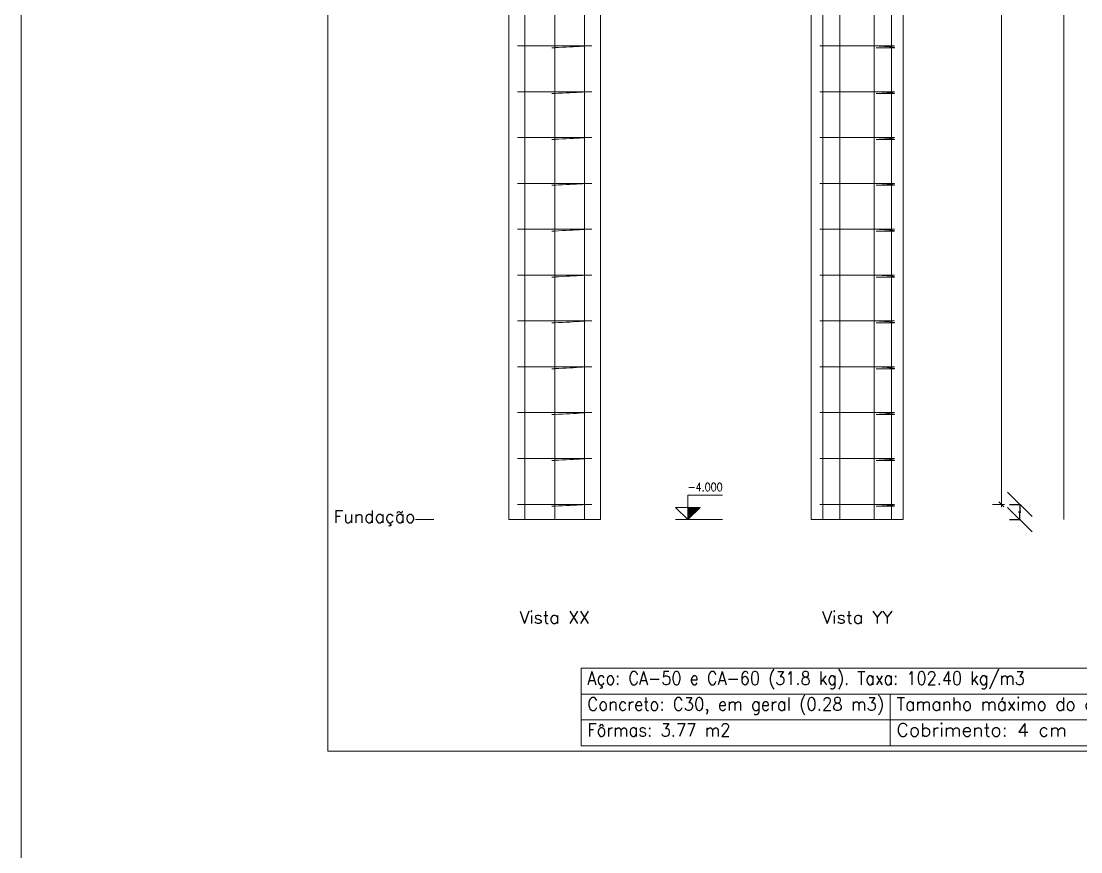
# Model space of a CAD drawing. Header units: metres. Extents: x 0 to 84, y 0 to 59.4.
# Drawn here: x 0 to 17.33, y 29.7 to 43.29 of the extents above; entities that cross this region are included whole.
import ezdxf
from ezdxf.enums import TextEntityAlignment as Align

# ---------------------------------------------------------------- set-up
doc = ezdxf.new("R2010")
doc.units = ezdxf.units.M
for name, color, linetype, lineweight in [('ARM_LONGITUDINAL_Ø12_5', 51, 'Continuous', 9), ('ARM_TRANSVERSAL_Ø6_3', 32, 'Continuous', 9), ('CORTE_COTAS', 122, 'Continuous', 0), ('CORTE_COTAS_DAS_PLANTAS', 151, 'Continuous', 0), ('CORTE_LINHAS_DA_TABELA_DE_DADOS_DOS_PILARES', 1, 'Continuous', 9), ('CORTE_LINHAS_DA_TABELA_DE_DETALHE', 7, 'Continuous', 9), ('CORTE_NOMES_DAS_PLANTAS', 106, 'Continuous', 9), ('CORTE_PILAR_DE_CONCRETO', 1, 'Continuous', 9), ('CORTE_TEXTO_DAS_ELEVACOES_DOS_PILARES', 133, 'Continuous', 9), ('CORTE_TEXTOS_DA_TABELA_DE_DADOS_DOS_PILARES', 1, 'Continuous', 9), ('QUAD_BORDA', 1, 'Continuous', 20), ('QUAD_LIMITES', 2, 'Continuous', 0)]:
    doc.layers.add(name, color=color, linetype=linetype, lineweight=lineweight)
doc.styles.add('CYPETXT', font='', dxfattribs={"height": 0.2})
doc.styles.add('CYPETXT_0.04', font='', dxfattribs={"height": 0.026667})
doc.styles.get('CYPETXT').set_extended_font_data('romans')
doc.styles.get('CYPETXT_0.04').set_extended_font_data('romans')
doc.dimstyles.new('cype_oblique', dxfattribs={"dimtxt": 0.18, "dimasz": 0.18, "dimexe": 0.01, "dimexo": 0.01, "dimgap": 0, "dimtad": 0, "dimdec": 4, "dimzin": 0, "dimdsep": 46, "dimtxsty": 'CYPETXT_0.04', "dimblk": 'OBLIQUE', "dimtsz": 0.2, "dimcen": 0.09, "dimadec": 0, "dimazin": 0, "dimtfac": 1, "dimtdec": 4, "dimtofl": 0, "dimtmove": 2, "dimatfit": 3, "dimfxl": 1, "dimtolj": 1, "dimtzin": 0, "dimarcsym": 0})

# ---------------------------------------------------------------- blocks, each defined once
blk = doc.blocks.new('*D2')
at = {"layer": 'CORTE_COTAS', "color": 0, "lineweight": -2, "transparency": 16777216}
for p, q in [((16.529, 35.184), (16.129, 35.584)), ((16.161, 35.384), (16.339, 35.384)), ((16.329, 35.384), (16.329, 35.268)), ((16.529, 34.934), (16.129, 35.334)), ((16.329, 35.134), (16.329, 35.25)), ((16.161, 35.134), (16.339, 35.134))]:
    blk.add_line(p, q, dxfattribs=at)
at = {"layer": 'Defpoints', "color": 0, "transparency": 16777216}
for p in [(16.151, 35.384), (16.329, 35.384), (16.151, 35.134)]:
    blk.add_point(p, dxfattribs=at)
at = {"layer": 'CORTE_COTAS', "color": 0, "transparency": 16777216, "insert": (16.329, 35.259), "char_height": 0.0267, "attachment_point": 5, "rotation": 90, "style": 'CYPETXT_0.04'}
blk.add_mtext('\\A1;5', dxfattribs=at)
blk = doc.blocks.new('_OBLIQUE')
at = {"color": 0, "linetype": 'ByBlock', "lineweight": -2}
blk.add_line((-0.5, -0.5), (0.5, 0.5), dxfattribs=at)

msp = doc.modelspace()

# ---------------------------------------------------------------- hatches: boundary and pattern name
at = {"layer": 'CORTE_COTAS_DAS_PLANTAS'}
msp.add_hatch(color=256, dxfattribs=at).paths.add_polyline_path([(10.89969, 35.13407), (11.09969, 35.33407), (10.89969, 35.33407)], flags=0)

# ---------------------------------------------------------------- linework, layer by layer
at = {"layer": 'ARM_LONGITUDINAL_Ø12_5'}
for points in [[(8.23676, 35.13407), (8.23676, 55.00907)], [(8.23676, 35.13407), (8.23676, 55.00907)], [(8.72369, 35.13407), (8.72369, 55.00907)], [(8.72369, 35.13407), (8.72369, 55.00907)], [(9.21061, 35.13407), (9.21061, 55.00907)], [(9.21061, 35.13407), (9.21061, 55.00907)], [(13.10694, 35.13407), (13.10694, 55.00907)], [(13.38806, 35.13407), (13.38806, 55.00907)], [(13.38806, 35.13407), (13.38806, 55.00907)], [(13.95031, 35.13407), (13.95031, 55.00907)], [(13.95031, 35.13407), (13.95031, 55.00907)], [(14.23144, 35.13407), (14.23144, 55.00907)], [(17.05069, 35.13407), (17.05069, 55.00907)]]:
    msp.add_lwpolyline(points, dxfattribs=at)
at = {"layer": 'ARM_TRANSVERSAL_Ø6_3'}
for points in [[(8.77069, 42.88407), (8.76951, 42.88407), (8.76603, 42.88407), (8.76043, 42.88407), (8.75299, 42.88407), (8.74408, 42.88407), (8.73414, 42.88407), (8.72369, 42.88407), (8.66, 42.88407), (8.59702, 42.88407), (8.53542, 42.88407), (8.47588, 42.88407), (8.41906, 42.88407), (8.36558, 42.88407), (8.31602, 42.88407), (8.27093, 42.88407), (8.23079, 42.88407), (8.19606, 42.88407), (8.16711, 42.88407), (8.14425, 42.88407), (8.12775, 42.88407), (8.11777, 42.88407), (8.11444, 42.88407), (8.11777, 42.88407), (8.12775, 42.88407), (8.14425, 42.88407), (8.16711, 42.88407), (8.19606, 42.88407), (8.23079, 42.88407), (8.27093, 42.88407), (8.31602, 42.88407), (8.36558, 42.88407), (8.41906, 42.88407), (8.47588, 42.88407), (8.53542, 42.88407), (8.59702, 42.88407), (8.66, 42.88407), (8.72369, 42.88407), (8.78737, 42.88407), (8.85036, 42.88407), (8.91195, 42.88407), (8.97149, 42.88407), (9.02831, 42.88407), (9.08179, 42.88407), (9.13135, 42.88407), (9.17645, 42.88407), (9.21658, 42.88407), (9.25131, 42.88407), (9.28026, 42.88407), (9.30312, 42.88407), (9.31962, 42.88407), (9.3296, 42.88407), (9.33294, 42.88407), (9.3296, 42.88407), (9.31962, 42.88407), (9.30312, 42.88407), (9.28026, 42.88407), (9.25131, 42.88407), (9.21658, 42.88121), (9.17645, 42.87835), (9.13135, 42.87548), (9.08179, 42.87262), (9.02831, 42.86975), (8.97149, 42.86689), (8.91195, 42.86403), (8.85036, 42.86116), (8.78737, 42.8583), (8.72369, 42.85544), (8.72369, 42.85257), (8.71323, 42.85257), (8.70329, 42.85257), (8.69438, 42.85257), (8.68694, 42.85257), (8.68134, 42.85257), (8.67786, 42.85257), (8.67669, 42.85257)], [(13.98144, 42.88407), (14.23144, 42.88407), (14.24189, 42.88407), (14.25183, 42.88407), (14.26074, 42.88407), (14.26818, 42.88407), (14.27378, 42.88407), (14.27726, 42.88407), (14.27844, 42.88407), (14.2751, 42.88407), (14.26512, 42.88407), (14.24862, 42.88407), (14.22576, 42.88407), (14.19681, 42.88407), (14.16208, 42.88407), (14.12195, 42.88407), (14.07685, 42.88407), (14.02729, 42.88407), (13.97381, 42.88407), (13.91699, 42.88407), (13.85745, 42.88407), (13.79586, 42.88407), (13.73287, 42.88407), (13.66919, 42.88407), (13.6055, 42.88407), (13.54252, 42.88407), (13.48092, 42.88407), (13.42138, 42.88407), (13.36456, 42.88407), (13.31108, 42.88407), (13.26152, 42.88407), (13.21643, 42.88407), (13.17629, 42.88407), (13.14156, 42.88407), (13.11261, 42.88407), (13.08975, 42.88407), (13.07325, 42.88407), (13.06327, 42.88407), (13.05994, 42.88407), (13.06327, 42.88407), (13.07325, 42.88407), (13.08975, 42.88407), (13.11261, 42.88407), (13.14156, 42.88407), (13.17629, 42.88407), (13.21643, 42.88407), (13.26152, 42.88407), (13.31108, 42.88407), (13.36456, 42.88407), (13.42138, 42.88407), (13.48092, 42.88407), (13.54252, 42.88407), (13.6055, 42.88407), (13.66919, 42.88407), (13.73287, 42.88407), (13.79586, 42.88407), (13.85745, 42.88407), (13.91699, 42.88407), (13.97381, 42.88407), (14.02729, 42.88121), (14.07685, 42.87835), (14.12195, 42.87548), (14.16208, 42.87262), (14.19681, 42.86975), (14.22576, 42.86689), (14.24862, 42.86403), (14.26512, 42.86116), (14.2751, 42.8583), (14.27844, 42.85544), (14.27844, 42.85257), (14.27726, 42.85257), (14.27378, 42.85257), (14.26818, 42.85257), (14.26074, 42.85257), (14.25183, 42.85257), (14.24189, 42.85257), (14.23144, 42.85257), (13.98144, 42.85257)], [(8.77069, 42.13407), (8.76951, 42.13407), (8.76603, 42.13407), (8.76043, 42.13407), (8.75299, 42.13407), (8.74408, 42.13407), (8.73414, 42.13407), (8.72369, 42.13407), (8.66, 42.13407), (8.59702, 42.13407), (8.53542, 42.13407), (8.47588, 42.13407), (8.41906, 42.13407), (8.36558, 42.13407), (8.31602, 42.13407), (8.27093, 42.13407), (8.23079, 42.13407), (8.19606, 42.13407), (8.16711, 42.13407), (8.14425, 42.13407), (8.12775, 42.13407), (8.11777, 42.13407), (8.11444, 42.13407), (8.11777, 42.13407), (8.12775, 42.13407), (8.14425, 42.13407), (8.16711, 42.13407), (8.19606, 42.13407), (8.23079, 42.13407), (8.27093, 42.13407), (8.31602, 42.13407), (8.36558, 42.13407), (8.41906, 42.13407), (8.47588, 42.13407), (8.53542, 42.13407), (8.59702, 42.13407), (8.66, 42.13407), (8.72369, 42.13407), (8.78737, 42.13407), (8.85036, 42.13407), (8.91195, 42.13407), (8.97149, 42.13407), (9.02831, 42.13407), (9.08179, 42.13407), (9.13135, 42.13407), (9.17645, 42.13407), (9.21658, 42.13407), (9.25131, 42.13407), (9.28026, 42.13407), (9.30312, 42.13407), (9.31962, 42.13407), (9.3296, 42.13407), (9.33294, 42.13407), (9.3296, 42.13407), (9.31962, 42.13407), (9.30312, 42.13407), (9.28026, 42.13407), (9.25131, 42.13407), (9.21658, 42.13121), (9.17645, 42.12835), (9.13135, 42.12548), (9.08179, 42.12262), (9.02831, 42.11975), (8.97149, 42.11689), (8.91195, 42.11403), (8.85036, 42.11116), (8.78737, 42.1083), (8.72369, 42.10544), (8.72369, 42.10257), (8.71323, 42.10257), (8.70329, 42.10257), (8.69438, 42.10257), (8.68694, 42.10257), (8.68134, 42.10257), (8.67786, 42.10257), (8.67669, 42.10257)], [(13.98144, 42.13407), (14.23144, 42.13407), (14.24189, 42.13407), (14.25183, 42.13407), (14.26074, 42.13407), (14.26818, 42.13407), (14.27378, 42.13407), (14.27726, 42.13407), (14.27844, 42.13407), (14.2751, 42.13407), (14.26512, 42.13407), (14.24862, 42.13407), (14.22576, 42.13407), (14.19681, 42.13407), (14.16208, 42.13407), (14.12195, 42.13407), (14.07685, 42.13407), (14.02729, 42.13407), (13.97381, 42.13407), (13.91699, 42.13407), (13.85745, 42.13407), (13.79586, 42.13407), (13.73287, 42.13407), (13.66919, 42.13407), (13.6055, 42.13407), (13.54252, 42.13407), (13.48092, 42.13407), (13.42138, 42.13407), (13.36456, 42.13407), (13.31108, 42.13407), (13.26152, 42.13407), (13.21643, 42.13407), (13.17629, 42.13407), (13.14156, 42.13407), (13.11261, 42.13407), (13.08975, 42.13407), (13.07325, 42.13407), (13.06327, 42.13407), (13.05994, 42.13407), (13.06327, 42.13407), (13.07325, 42.13407), (13.08975, 42.13407), (13.11261, 42.13407), (13.14156, 42.13407), (13.17629, 42.13407), (13.21643, 42.13407), (13.26152, 42.13407), (13.31108, 42.13407), (13.36456, 42.13407), (13.42138, 42.13407), (13.48092, 42.13407), (13.54252, 42.13407), (13.6055, 42.13407), (13.66919, 42.13407), (13.73287, 42.13407), (13.79586, 42.13407), (13.85745, 42.13407), (13.91699, 42.13407), (13.97381, 42.13407), (14.02729, 42.13121), (14.07685, 42.12835), (14.12195, 42.12548), (14.16208, 42.12262), (14.19681, 42.11975), (14.22576, 42.11689), (14.24862, 42.11403), (14.26512, 42.11116), (14.2751, 42.1083), (14.27844, 42.10544), (14.27844, 42.10257), (14.27726, 42.10257), (14.27378, 42.10257), (14.26818, 42.10257), (14.26074, 42.10257), (14.25183, 42.10257), (14.24189, 42.10257), (14.23144, 42.10257), (13.98144, 42.10257)], [(8.77069, 41.38407), (8.76951, 41.38407), (8.76603, 41.38407), (8.76043, 41.38407), (8.75299, 41.38407), (8.74408, 41.38407), (8.73414, 41.38407), (8.72369, 41.38407), (8.66, 41.38407), (8.59702, 41.38407), (8.53542, 41.38407), (8.47588, 41.38407), (8.41906, 41.38407), (8.36558, 41.38407), (8.31602, 41.38407), (8.27093, 41.38407), (8.23079, 41.38407), (8.19606, 41.38407), (8.16711, 41.38407), (8.14425, 41.38407), (8.12775, 41.38407), (8.11777, 41.38407), (8.11444, 41.38407), (8.11777, 41.38407), (8.12775, 41.38407), (8.14425, 41.38407), (8.16711, 41.38407), (8.19606, 41.38407), (8.23079, 41.38407), (8.27093, 41.38407), (8.31602, 41.38407), (8.36558, 41.38407), (8.41906, 41.38407), (8.47588, 41.38407), (8.53542, 41.38407), (8.59702, 41.38407), (8.66, 41.38407), (8.72369, 41.38407), (8.78737, 41.38407), (8.85036, 41.38407), (8.91195, 41.38407), (8.97149, 41.38407), (9.02831, 41.38407), (9.08179, 41.38407), (9.13135, 41.38407), (9.17645, 41.38407), (9.21658, 41.38407), (9.25131, 41.38407), (9.28026, 41.38407), (9.30312, 41.38407), (9.31962, 41.38407), (9.3296, 41.38407), (9.33294, 41.38407), (9.3296, 41.38407), (9.31962, 41.38407), (9.30312, 41.38407), (9.28026, 41.38407), (9.25131, 41.38407), (9.21658, 41.38121), (9.17645, 41.37835), (9.13135, 41.37548), (9.08179, 41.37262), (9.02831, 41.36975), (8.97149, 41.36689), (8.91195, 41.36403), (8.85036, 41.36116), (8.78737, 41.3583), (8.72369, 41.35544), (8.72369, 41.35257), (8.71323, 41.35257), (8.70329, 41.35257), (8.69438, 41.35257), (8.68694, 41.35257), (8.68134, 41.35257), (8.67786, 41.35257), (8.67669, 41.35257)], [(13.98144, 41.38407), (14.23144, 41.38407), (14.24189, 41.38407), (14.25183, 41.38407), (14.26074, 41.38407), (14.26818, 41.38407), (14.27378, 41.38407), (14.27726, 41.38407), (14.27844, 41.38407), (14.2751, 41.38407), (14.26512, 41.38407), (14.24862, 41.38407), (14.22576, 41.38407), (14.19681, 41.38407), (14.16208, 41.38407), (14.12195, 41.38407), (14.07685, 41.38407), (14.02729, 41.38407), (13.97381, 41.38407), (13.91699, 41.38407), (13.85745, 41.38407), (13.79586, 41.38407), (13.73287, 41.38407), (13.66919, 41.38407), (13.6055, 41.38407), (13.54252, 41.38407), (13.48092, 41.38407), (13.42138, 41.38407), (13.36456, 41.38407), (13.31108, 41.38407), (13.26152, 41.38407), (13.21643, 41.38407), (13.17629, 41.38407), (13.14156, 41.38407), (13.11261, 41.38407), (13.08975, 41.38407), (13.07325, 41.38407), (13.06327, 41.38407), (13.05994, 41.38407), (13.06327, 41.38407), (13.07325, 41.38407), (13.08975, 41.38407), (13.11261, 41.38407), (13.14156, 41.38407), (13.17629, 41.38407), (13.21643, 41.38407), (13.26152, 41.38407), (13.31108, 41.38407), (13.36456, 41.38407), (13.42138, 41.38407), (13.48092, 41.38407), (13.54252, 41.38407), (13.6055, 41.38407), (13.66919, 41.38407), (13.73287, 41.38407), (13.79586, 41.38407), (13.85745, 41.38407), (13.91699, 41.38407), (13.97381, 41.38407), (14.02729, 41.38121), (14.07685, 41.37835), (14.12195, 41.37548), (14.16208, 41.37262), (14.19681, 41.36975), (14.22576, 41.36689), (14.24862, 41.36403), (14.26512, 41.36116), (14.2751, 41.3583), (14.27844, 41.35544), (14.27844, 41.35257), (14.27726, 41.35257), (14.27378, 41.35257), (14.26818, 41.35257), (14.26074, 41.35257), (14.25183, 41.35257), (14.24189, 41.35257), (14.23144, 41.35257), (13.98144, 41.35257)], [(8.77069, 40.63407), (8.76951, 40.63407), (8.76603, 40.63407), (8.76043, 40.63407), (8.75299, 40.63407), (8.74408, 40.63407), (8.73414, 40.63407), (8.72369, 40.63407), (8.66, 40.63407), (8.59702, 40.63407), (8.53542, 40.63407), (8.47588, 40.63407), (8.41906, 40.63407), (8.36558, 40.63407), (8.31602, 40.63407), (8.27093, 40.63407), (8.23079, 40.63407), (8.19606, 40.63407), (8.16711, 40.63407), (8.14425, 40.63407), (8.12775, 40.63407), (8.11777, 40.63407), (8.11444, 40.63407), (8.11777, 40.63407), (8.12775, 40.63407), (8.14425, 40.63407), (8.16711, 40.63407), (8.19606, 40.63407), (8.23079, 40.63407), (8.27093, 40.63407), (8.31602, 40.63407), (8.36558, 40.63407), (8.41906, 40.63407), (8.47588, 40.63407), (8.53542, 40.63407), (8.59702, 40.63407), (8.66, 40.63407), (8.72369, 40.63407), (8.78737, 40.63407), (8.85036, 40.63407), (8.91195, 40.63407), (8.97149, 40.63407), (9.02831, 40.63407), (9.08179, 40.63407), (9.13135, 40.63407), (9.17645, 40.63407), (9.21658, 40.63407), (9.25131, 40.63407), (9.28026, 40.63407), (9.30312, 40.63407), (9.31962, 40.63407), (9.3296, 40.63407), (9.33294, 40.63407), (9.3296, 40.63407), (9.31962, 40.63407), (9.30312, 40.63407), (9.28026, 40.63407), (9.25131, 40.63407), (9.21658, 40.63121), (9.17645, 40.62835), (9.13135, 40.62548), (9.08179, 40.62262), (9.02831, 40.61975), (8.97149, 40.61689), (8.91195, 40.61403), (8.85036, 40.61116), (8.78737, 40.6083), (8.72369, 40.60544), (8.72369, 40.60257), (8.71323, 40.60257), (8.70329, 40.60257), (8.69438, 40.60257), (8.68694, 40.60257), (8.68134, 40.60257), (8.67786, 40.60257), (8.67669, 40.60257)], [(13.98144, 40.63407), (14.23144, 40.63407), (14.24189, 40.63407), (14.25183, 40.63407), (14.26074, 40.63407), (14.26818, 40.63407), (14.27378, 40.63407), (14.27726, 40.63407), (14.27844, 40.63407), (14.2751, 40.63407), (14.26512, 40.63407), (14.24862, 40.63407), (14.22576, 40.63407), (14.19681, 40.63407), (14.16208, 40.63407), (14.12195, 40.63407), (14.07685, 40.63407), (14.02729, 40.63407), (13.97381, 40.63407), (13.91699, 40.63407), (13.85745, 40.63407), (13.79586, 40.63407), (13.73287, 40.63407), (13.66919, 40.63407), (13.6055, 40.63407), (13.54252, 40.63407), (13.48092, 40.63407), (13.42138, 40.63407), (13.36456, 40.63407), (13.31108, 40.63407), (13.26152, 40.63407), (13.21643, 40.63407), (13.17629, 40.63407), (13.14156, 40.63407), (13.11261, 40.63407), (13.08975, 40.63407), (13.07325, 40.63407), (13.06327, 40.63407), (13.05994, 40.63407), (13.06327, 40.63407), (13.07325, 40.63407), (13.08975, 40.63407), (13.11261, 40.63407), (13.14156, 40.63407), (13.17629, 40.63407), (13.21643, 40.63407), (13.26152, 40.63407), (13.31108, 40.63407), (13.36456, 40.63407), (13.42138, 40.63407), (13.48092, 40.63407), (13.54252, 40.63407), (13.6055, 40.63407), (13.66919, 40.63407), (13.73287, 40.63407), (13.79586, 40.63407), (13.85745, 40.63407), (13.91699, 40.63407), (13.97381, 40.63407), (14.02729, 40.63121), (14.07685, 40.62835), (14.12195, 40.62548), (14.16208, 40.62262), (14.19681, 40.61975), (14.22576, 40.61689), (14.24862, 40.61403), (14.26512, 40.61116), (14.2751, 40.6083), (14.27844, 40.60544), (14.27844, 40.60257), (14.27726, 40.60257), (14.27378, 40.60257), (14.26818, 40.60257), (14.26074, 40.60257), (14.25183, 40.60257), (14.24189, 40.60257), (14.23144, 40.60257), (13.98144, 40.60257)], [(8.77069, 39.88407), (8.76951, 39.88407), (8.76603, 39.88407), (8.76043, 39.88407), (8.75299, 39.88407), (8.74408, 39.88407), (8.73414, 39.88407), (8.72369, 39.88407), (8.66, 39.88407), (8.59702, 39.88407), (8.53542, 39.88407), (8.47588, 39.88407), (8.41906, 39.88407), (8.36558, 39.88407), (8.31602, 39.88407), (8.27093, 39.88407), (8.23079, 39.88407), (8.19606, 39.88407), (8.16711, 39.88407), (8.14425, 39.88407), (8.12775, 39.88407), (8.11777, 39.88407), (8.11444, 39.88407), (8.11777, 39.88407), (8.12775, 39.88407), (8.14425, 39.88407), (8.16711, 39.88407), (8.19606, 39.88407), (8.23079, 39.88407), (8.27093, 39.88407), (8.31602, 39.88407), (8.36558, 39.88407), (8.41906, 39.88407), (8.47588, 39.88407), (8.53542, 39.88407), (8.59702, 39.88407), (8.66, 39.88407), (8.72369, 39.88407), (8.78737, 39.88407), (8.85036, 39.88407), (8.91195, 39.88407), (8.97149, 39.88407), (9.02831, 39.88407), (9.08179, 39.88407), (9.13135, 39.88407), (9.17645, 39.88407), (9.21658, 39.88407), (9.25131, 39.88407), (9.28026, 39.88407), (9.30312, 39.88407), (9.31962, 39.88407), (9.3296, 39.88407), (9.33294, 39.88407), (9.3296, 39.88407), (9.31962, 39.88407), (9.30312, 39.88407), (9.28026, 39.88407), (9.25131, 39.88407), (9.21658, 39.88121), (9.17645, 39.87835), (9.13135, 39.87548), (9.08179, 39.87262), (9.02831, 39.86975), (8.97149, 39.86689), (8.91195, 39.86403), (8.85036, 39.86116), (8.78737, 39.8583), (8.72369, 39.85544), (8.72369, 39.85257), (8.71323, 39.85257), (8.70329, 39.85257), (8.69438, 39.85257), (8.68694, 39.85257), (8.68134, 39.85257), (8.67786, 39.85257), (8.67669, 39.85257)], [(13.98144, 39.88407), (14.23144, 39.88407), (14.24189, 39.88407), (14.25183, 39.88407), (14.26074, 39.88407), (14.26818, 39.88407), (14.27378, 39.88407), (14.27726, 39.88407), (14.27844, 39.88407), (14.2751, 39.88407), (14.26512, 39.88407), (14.24862, 39.88407), (14.22576, 39.88407), (14.19681, 39.88407), (14.16208, 39.88407), (14.12195, 39.88407), (14.07685, 39.88407), (14.02729, 39.88407), (13.97381, 39.88407), (13.91699, 39.88407), (13.85745, 39.88407), (13.79586, 39.88407), (13.73287, 39.88407), (13.66919, 39.88407), (13.6055, 39.88407), (13.54252, 39.88407), (13.48092, 39.88407), (13.42138, 39.88407), (13.36456, 39.88407), (13.31108, 39.88407), (13.26152, 39.88407), (13.21643, 39.88407), (13.17629, 39.88407), (13.14156, 39.88407), (13.11261, 39.88407), (13.08975, 39.88407), (13.07325, 39.88407), (13.06327, 39.88407), (13.05994, 39.88407), (13.06327, 39.88407), (13.07325, 39.88407), (13.08975, 39.88407), (13.11261, 39.88407), (13.14156, 39.88407), (13.17629, 39.88407), (13.21643, 39.88407), (13.26152, 39.88407), (13.31108, 39.88407), (13.36456, 39.88407), (13.42138, 39.88407), (13.48092, 39.88407), (13.54252, 39.88407), (13.6055, 39.88407), (13.66919, 39.88407), (13.73287, 39.88407), (13.79586, 39.88407), (13.85745, 39.88407), (13.91699, 39.88407), (13.97381, 39.88407), (14.02729, 39.88121), (14.07685, 39.87835), (14.12195, 39.87548), (14.16208, 39.87262), (14.19681, 39.86975), (14.22576, 39.86689), (14.24862, 39.86403), (14.26512, 39.86116), (14.2751, 39.8583), (14.27844, 39.85544), (14.27844, 39.85257), (14.27726, 39.85257), (14.27378, 39.85257), (14.26818, 39.85257), (14.26074, 39.85257), (14.25183, 39.85257), (14.24189, 39.85257), (14.23144, 39.85257), (13.98144, 39.85257)], [(8.77069, 39.13407), (8.76951, 39.13407), (8.76603, 39.13407), (8.76043, 39.13407), (8.75299, 39.13407), (8.74408, 39.13407), (8.73414, 39.13407), (8.72369, 39.13407), (8.66, 39.13407), (8.59702, 39.13407), (8.53542, 39.13407), (8.47588, 39.13407), (8.41906, 39.13407), (8.36558, 39.13407), (8.31602, 39.13407), (8.27093, 39.13407), (8.23079, 39.13407), (8.19606, 39.13407), (8.16711, 39.13407), (8.14425, 39.13407), (8.12775, 39.13407), (8.11777, 39.13407), (8.11444, 39.13407), (8.11777, 39.13407), (8.12775, 39.13407), (8.14425, 39.13407), (8.16711, 39.13407), (8.19606, 39.13407), (8.23079, 39.13407), (8.27093, 39.13407), (8.31602, 39.13407), (8.36558, 39.13407), (8.41906, 39.13407), (8.47588, 39.13407), (8.53542, 39.13407), (8.59702, 39.13407), (8.66, 39.13407), (8.72369, 39.13407), (8.78737, 39.13407), (8.85036, 39.13407), (8.91195, 39.13407), (8.97149, 39.13407), (9.02831, 39.13407), (9.08179, 39.13407), (9.13135, 39.13407), (9.17645, 39.13407), (9.21658, 39.13407), (9.25131, 39.13407), (9.28026, 39.13407), (9.30312, 39.13407), (9.31962, 39.13407), (9.3296, 39.13407), (9.33294, 39.13407), (9.3296, 39.13407), (9.31962, 39.13407), (9.30312, 39.13407), (9.28026, 39.13407), (9.25131, 39.13407), (9.21658, 39.13121), (9.17645, 39.12835), (9.13135, 39.12548), (9.08179, 39.12262), (9.02831, 39.11975), (8.97149, 39.11689), (8.91195, 39.11403), (8.85036, 39.11116), (8.78737, 39.1083), (8.72369, 39.10544), (8.72369, 39.10257), (8.71323, 39.10257), (8.70329, 39.10257), (8.69438, 39.10257), (8.68694, 39.10257), (8.68134, 39.10257), (8.67786, 39.10257), (8.67669, 39.10257)], [(13.98144, 39.13407), (14.23144, 39.13407), (14.24189, 39.13407), (14.25183, 39.13407), (14.26074, 39.13407), (14.26818, 39.13407), (14.27378, 39.13407), (14.27726, 39.13407), (14.27844, 39.13407), (14.2751, 39.13407), (14.26512, 39.13407), (14.24862, 39.13407), (14.22576, 39.13407), (14.19681, 39.13407), (14.16208, 39.13407), (14.12195, 39.13407), (14.07685, 39.13407), (14.02729, 39.13407), (13.97381, 39.13407), (13.91699, 39.13407), (13.85745, 39.13407), (13.79586, 39.13407), (13.73287, 39.13407), (13.66919, 39.13407), (13.6055, 39.13407), (13.54252, 39.13407), (13.48092, 39.13407), (13.42138, 39.13407), (13.36456, 39.13407), (13.31108, 39.13407), (13.26152, 39.13407), (13.21643, 39.13407), (13.17629, 39.13407), (13.14156, 39.13407), (13.11261, 39.13407), (13.08975, 39.13407), (13.07325, 39.13407), (13.06327, 39.13407), (13.05994, 39.13407), (13.06327, 39.13407), (13.07325, 39.13407), (13.08975, 39.13407), (13.11261, 39.13407), (13.14156, 39.13407), (13.17629, 39.13407), (13.21643, 39.13407), (13.26152, 39.13407), (13.31108, 39.13407), (13.36456, 39.13407), (13.42138, 39.13407), (13.48092, 39.13407), (13.54252, 39.13407), (13.6055, 39.13407), (13.66919, 39.13407), (13.73287, 39.13407), (13.79586, 39.13407), (13.85745, 39.13407), (13.91699, 39.13407), (13.97381, 39.13407), (14.02729, 39.13121), (14.07685, 39.12835), (14.12195, 39.12548), (14.16208, 39.12262), (14.19681, 39.11975), (14.22576, 39.11689), (14.24862, 39.11403), (14.26512, 39.11116), (14.2751, 39.1083), (14.27844, 39.10544), (14.27844, 39.10257), (14.27726, 39.10257), (14.27378, 39.10257), (14.26818, 39.10257), (14.26074, 39.10257), (14.25183, 39.10257), (14.24189, 39.10257), (14.23144, 39.10257), (13.98144, 39.10257)], [(8.77069, 38.38407), (8.76951, 38.38407), (8.76603, 38.38407), (8.76043, 38.38407), (8.75299, 38.38407), (8.74408, 38.38407), (8.73414, 38.38407), (8.72369, 38.38407), (8.66, 38.38407), (8.59702, 38.38407), (8.53542, 38.38407), (8.47588, 38.38407), (8.41906, 38.38407), (8.36558, 38.38407), (8.31602, 38.38407), (8.27093, 38.38407), (8.23079, 38.38407), (8.19606, 38.38407), (8.16711, 38.38407), (8.14425, 38.38407), (8.12775, 38.38407), (8.11777, 38.38407), (8.11444, 38.38407), (8.11777, 38.38407), (8.12775, 38.38407), (8.14425, 38.38407), (8.16711, 38.38407), (8.19606, 38.38407), (8.23079, 38.38407), (8.27093, 38.38407), (8.31602, 38.38407), (8.36558, 38.38407), (8.41906, 38.38407), (8.47588, 38.38407), (8.53542, 38.38407), (8.59702, 38.38407), (8.66, 38.38407), (8.72369, 38.38407), (8.78737, 38.38407), (8.85036, 38.38407), (8.91195, 38.38407), (8.97149, 38.38407), (9.02831, 38.38407), (9.08179, 38.38407), (9.13135, 38.38407), (9.17645, 38.38407), (9.21658, 38.38407), (9.25131, 38.38407), (9.28026, 38.38407), (9.30312, 38.38407), (9.31962, 38.38407), (9.3296, 38.38407), (9.33294, 38.38407), (9.3296, 38.38407), (9.31962, 38.38407), (9.30312, 38.38407), (9.28026, 38.38407), (9.25131, 38.38407), (9.21658, 38.38121), (9.17645, 38.37835), (9.13135, 38.37548), (9.08179, 38.37262), (9.02831, 38.36975), (8.97149, 38.36689), (8.91195, 38.36403), (8.85036, 38.36116), (8.78737, 38.3583), (8.72369, 38.35544), (8.72369, 38.35257), (8.71323, 38.35257), (8.70329, 38.35257), (8.69438, 38.35257), (8.68694, 38.35257), (8.68134, 38.35257), (8.67786, 38.35257), (8.67669, 38.35257)], [(13.98144, 38.38407), (14.23144, 38.38407), (14.24189, 38.38407), (14.25183, 38.38407), (14.26074, 38.38407), (14.26818, 38.38407), (14.27378, 38.38407), (14.27726, 38.38407), (14.27844, 38.38407), (14.2751, 38.38407), (14.26512, 38.38407), (14.24862, 38.38407), (14.22576, 38.38407), (14.19681, 38.38407), (14.16208, 38.38407), (14.12195, 38.38407), (14.07685, 38.38407), (14.02729, 38.38407), (13.97381, 38.38407), (13.91699, 38.38407), (13.85745, 38.38407), (13.79586, 38.38407), (13.73287, 38.38407), (13.66919, 38.38407), (13.6055, 38.38407), (13.54252, 38.38407), (13.48092, 38.38407), (13.42138, 38.38407), (13.36456, 38.38407), (13.31108, 38.38407), (13.26152, 38.38407), (13.21643, 38.38407), (13.17629, 38.38407), (13.14156, 38.38407), (13.11261, 38.38407), (13.08975, 38.38407), (13.07325, 38.38407), (13.06327, 38.38407), (13.05994, 38.38407), (13.06327, 38.38407), (13.07325, 38.38407), (13.08975, 38.38407), (13.11261, 38.38407), (13.14156, 38.38407), (13.17629, 38.38407), (13.21643, 38.38407), (13.26152, 38.38407), (13.31108, 38.38407), (13.36456, 38.38407), (13.42138, 38.38407), (13.48092, 38.38407), (13.54252, 38.38407), (13.6055, 38.38407), (13.66919, 38.38407), (13.73287, 38.38407), (13.79586, 38.38407), (13.85745, 38.38407), (13.91699, 38.38407), (13.97381, 38.38407), (14.02729, 38.38121), (14.07685, 38.37835), (14.12195, 38.37548), (14.16208, 38.37262), (14.19681, 38.36975), (14.22576, 38.36689), (14.24862, 38.36403), (14.26512, 38.36116), (14.2751, 38.3583), (14.27844, 38.35544), (14.27844, 38.35257), (14.27726, 38.35257), (14.27378, 38.35257), (14.26818, 38.35257), (14.26074, 38.35257), (14.25183, 38.35257), (14.24189, 38.35257), (14.23144, 38.35257), (13.98144, 38.35257)], [(8.77069, 37.63407), (8.76951, 37.63407), (8.76603, 37.63407), (8.76043, 37.63407), (8.75299, 37.63407), (8.74408, 37.63407), (8.73414, 37.63407), (8.72369, 37.63407), (8.66, 37.63407), (8.59702, 37.63407), (8.53542, 37.63407), (8.47588, 37.63407), (8.41906, 37.63407), (8.36558, 37.63407), (8.31602, 37.63407), (8.27093, 37.63407), (8.23079, 37.63407), (8.19606, 37.63407), (8.16711, 37.63407), (8.14425, 37.63407), (8.12775, 37.63407), (8.11777, 37.63407), (8.11444, 37.63407), (8.11777, 37.63407), (8.12775, 37.63407), (8.14425, 37.63407), (8.16711, 37.63407), (8.19606, 37.63407), (8.23079, 37.63407), (8.27093, 37.63407), (8.31602, 37.63407), (8.36558, 37.63407), (8.41906, 37.63407), (8.47588, 37.63407), (8.53542, 37.63407), (8.59702, 37.63407), (8.66, 37.63407), (8.72369, 37.63407), (8.78737, 37.63407), (8.85036, 37.63407), (8.91195, 37.63407), (8.97149, 37.63407), (9.02831, 37.63407), (9.08179, 37.63407), (9.13135, 37.63407), (9.17645, 37.63407), (9.21658, 37.63407), (9.25131, 37.63407), (9.28026, 37.63407), (9.30312, 37.63407), (9.31962, 37.63407), (9.3296, 37.63407), (9.33294, 37.63407), (9.3296, 37.63407), (9.31962, 37.63407), (9.30312, 37.63407), (9.28026, 37.63407), (9.25131, 37.63407), (9.21658, 37.63121), (9.17645, 37.62835), (9.13135, 37.62548), (9.08179, 37.62262), (9.02831, 37.61975), (8.97149, 37.61689), (8.91195, 37.61403), (8.85036, 37.61116), (8.78737, 37.6083), (8.72369, 37.60544), (8.72369, 37.60257), (8.71323, 37.60257), (8.70329, 37.60257), (8.69438, 37.60257), (8.68694, 37.60257), (8.68134, 37.60257), (8.67786, 37.60257), (8.67669, 37.60257)], [(13.98144, 37.63407), (14.23144, 37.63407), (14.24189, 37.63407), (14.25183, 37.63407), (14.26074, 37.63407), (14.26818, 37.63407), (14.27378, 37.63407), (14.27726, 37.63407), (14.27844, 37.63407), (14.2751, 37.63407), (14.26512, 37.63407), (14.24862, 37.63407), (14.22576, 37.63407), (14.19681, 37.63407), (14.16208, 37.63407), (14.12195, 37.63407), (14.07685, 37.63407), (14.02729, 37.63407), (13.97381, 37.63407), (13.91699, 37.63407), (13.85745, 37.63407), (13.79586, 37.63407), (13.73287, 37.63407), (13.66919, 37.63407), (13.6055, 37.63407), (13.54252, 37.63407), (13.48092, 37.63407), (13.42138, 37.63407), (13.36456, 37.63407), (13.31108, 37.63407), (13.26152, 37.63407), (13.21643, 37.63407), (13.17629, 37.63407), (13.14156, 37.63407), (13.11261, 37.63407), (13.08975, 37.63407), (13.07325, 37.63407), (13.06327, 37.63407), (13.05994, 37.63407), (13.06327, 37.63407), (13.07325, 37.63407), (13.08975, 37.63407), (13.11261, 37.63407), (13.14156, 37.63407), (13.17629, 37.63407), (13.21643, 37.63407), (13.26152, 37.63407), (13.31108, 37.63407), (13.36456, 37.63407), (13.42138, 37.63407), (13.48092, 37.63407), (13.54252, 37.63407), (13.6055, 37.63407), (13.66919, 37.63407), (13.73287, 37.63407), (13.79586, 37.63407), (13.85745, 37.63407), (13.91699, 37.63407), (13.97381, 37.63407), (14.02729, 37.63121), (14.07685, 37.62835), (14.12195, 37.62548), (14.16208, 37.62262), (14.19681, 37.61975), (14.22576, 37.61689), (14.24862, 37.61403), (14.26512, 37.61116), (14.2751, 37.6083), (14.27844, 37.60544), (14.27844, 37.60257), (14.27726, 37.60257), (14.27378, 37.60257), (14.26818, 37.60257), (14.26074, 37.60257), (14.25183, 37.60257), (14.24189, 37.60257), (14.23144, 37.60257), (13.98144, 37.60257)], [(8.77069, 36.88407), (8.76951, 36.88407), (8.76603, 36.88407), (8.76043, 36.88407), (8.75299, 36.88407), (8.74408, 36.88407), (8.73414, 36.88407), (8.72369, 36.88407), (8.66, 36.88407), (8.59702, 36.88407), (8.53542, 36.88407), (8.47588, 36.88407), (8.41906, 36.88407), (8.36558, 36.88407), (8.31602, 36.88407), (8.27093, 36.88407), (8.23079, 36.88407), (8.19606, 36.88407), (8.16711, 36.88407), (8.14425, 36.88407), (8.12775, 36.88407), (8.11777, 36.88407), (8.11444, 36.88407), (8.11777, 36.88407), (8.12775, 36.88407), (8.14425, 36.88407), (8.16711, 36.88407), (8.19606, 36.88407), (8.23079, 36.88407), (8.27093, 36.88407), (8.31602, 36.88407), (8.36558, 36.88407), (8.41906, 36.88407), (8.47588, 36.88407), (8.53542, 36.88407), (8.59702, 36.88407), (8.66, 36.88407), (8.72369, 36.88407), (8.78737, 36.88407), (8.85036, 36.88407), (8.91195, 36.88407), (8.97149, 36.88407), (9.02831, 36.88407), (9.08179, 36.88407), (9.13135, 36.88407), (9.17645, 36.88407), (9.21658, 36.88407), (9.25131, 36.88407), (9.28026, 36.88407), (9.30312, 36.88407), (9.31962, 36.88407), (9.3296, 36.88407), (9.33294, 36.88407), (9.3296, 36.88407), (9.31962, 36.88407), (9.30312, 36.88407), (9.28026, 36.88407), (9.25131, 36.88407), (9.21658, 36.88121), (9.17645, 36.87835), (9.13135, 36.87548), (9.08179, 36.87262), (9.02831, 36.86975), (8.97149, 36.86689), (8.91195, 36.86403), (8.85036, 36.86116), (8.78737, 36.8583), (8.72369, 36.85544), (8.72369, 36.85257), (8.71323, 36.85257), (8.70329, 36.85257), (8.69438, 36.85257), (8.68694, 36.85257), (8.68134, 36.85257), (8.67786, 36.85257), (8.67669, 36.85257)], [(13.98144, 36.88407), (14.23144, 36.88407), (14.24189, 36.88407), (14.25183, 36.88407), (14.26074, 36.88407), (14.26818, 36.88407), (14.27378, 36.88407), (14.27726, 36.88407), (14.27844, 36.88407), (14.2751, 36.88407), (14.26512, 36.88407), (14.24862, 36.88407), (14.22576, 36.88407), (14.19681, 36.88407), (14.16208, 36.88407), (14.12195, 36.88407), (14.07685, 36.88407), (14.02729, 36.88407), (13.97381, 36.88407), (13.91699, 36.88407), (13.85745, 36.88407), (13.79586, 36.88407), (13.73287, 36.88407), (13.66919, 36.88407), (13.6055, 36.88407), (13.54252, 36.88407), (13.48092, 36.88407), (13.42138, 36.88407), (13.36456, 36.88407), (13.31108, 36.88407), (13.26152, 36.88407), (13.21643, 36.88407), (13.17629, 36.88407), (13.14156, 36.88407), (13.11261, 36.88407), (13.08975, 36.88407), (13.07325, 36.88407), (13.06327, 36.88407), (13.05994, 36.88407), (13.06327, 36.88407), (13.07325, 36.88407), (13.08975, 36.88407), (13.11261, 36.88407), (13.14156, 36.88407), (13.17629, 36.88407), (13.21643, 36.88407), (13.26152, 36.88407), (13.31108, 36.88407), (13.36456, 36.88407), (13.42138, 36.88407), (13.48092, 36.88407), (13.54252, 36.88407), (13.6055, 36.88407), (13.66919, 36.88407), (13.73287, 36.88407), (13.79586, 36.88407), (13.85745, 36.88407), (13.91699, 36.88407), (13.97381, 36.88407), (14.02729, 36.88121), (14.07685, 36.87835), (14.12195, 36.87548), (14.16208, 36.87262), (14.19681, 36.86975), (14.22576, 36.86689), (14.24862, 36.86403), (14.26512, 36.86116), (14.2751, 36.8583), (14.27844, 36.85544), (14.27844, 36.85257), (14.27726, 36.85257), (14.27378, 36.85257), (14.26818, 36.85257), (14.26074, 36.85257), (14.25183, 36.85257), (14.24189, 36.85257), (14.23144, 36.85257), (13.98144, 36.85257)], [(8.77069, 36.13407), (8.76951, 36.13407), (8.76603, 36.13407), (8.76043, 36.13407), (8.75299, 36.13407), (8.74408, 36.13407), (8.73414, 36.13407), (8.72369, 36.13407), (8.66, 36.13407), (8.59702, 36.13407), (8.53542, 36.13407), (8.47588, 36.13407), (8.41906, 36.13407), (8.36558, 36.13407), (8.31602, 36.13407), (8.27093, 36.13407), (8.23079, 36.13407), (8.19606, 36.13407), (8.16711, 36.13407), (8.14425, 36.13407), (8.12775, 36.13407), (8.11777, 36.13407), (8.11444, 36.13407), (8.11777, 36.13407), (8.12775, 36.13407), (8.14425, 36.13407), (8.16711, 36.13407), (8.19606, 36.13407), (8.23079, 36.13407), (8.27093, 36.13407), (8.31602, 36.13407), (8.36558, 36.13407), (8.41906, 36.13407), (8.47588, 36.13407), (8.53542, 36.13407), (8.59702, 36.13407), (8.66, 36.13407), (8.72369, 36.13407), (8.78737, 36.13407), (8.85036, 36.13407), (8.91195, 36.13407), (8.97149, 36.13407), (9.02831, 36.13407), (9.08179, 36.13407), (9.13135, 36.13407), (9.17645, 36.13407), (9.21658, 36.13407), (9.25131, 36.13407), (9.28026, 36.13407), (9.30312, 36.13407), (9.31962, 36.13407), (9.3296, 36.13407), (9.33294, 36.13407), (9.3296, 36.13407), (9.31962, 36.13407), (9.30312, 36.13407), (9.28026, 36.13407), (9.25131, 36.13407), (9.21658, 36.13121), (9.17645, 36.12835), (9.13135, 36.12548), (9.08179, 36.12262), (9.02831, 36.11975), (8.97149, 36.11689), (8.91195, 36.11403), (8.85036, 36.11116), (8.78737, 36.1083), (8.72369, 36.10544), (8.72369, 36.10257), (8.71323, 36.10257), (8.70329, 36.10257), (8.69438, 36.10257), (8.68694, 36.10257), (8.68134, 36.10257), (8.67786, 36.10257), (8.67669, 36.10257)], [(13.98144, 36.13407), (14.23144, 36.13407), (14.24189, 36.13407), (14.25183, 36.13407), (14.26074, 36.13407), (14.26818, 36.13407), (14.27378, 36.13407), (14.27726, 36.13407), (14.27844, 36.13407), (14.2751, 36.13407), (14.26512, 36.13407), (14.24862, 36.13407), (14.22576, 36.13407), (14.19681, 36.13407), (14.16208, 36.13407), (14.12195, 36.13407), (14.07685, 36.13407), (14.02729, 36.13407), (13.97381, 36.13407), (13.91699, 36.13407), (13.85745, 36.13407), (13.79586, 36.13407), (13.73287, 36.13407), (13.66919, 36.13407), (13.6055, 36.13407), (13.54252, 36.13407), (13.48092, 36.13407), (13.42138, 36.13407), (13.36456, 36.13407), (13.31108, 36.13407), (13.26152, 36.13407), (13.21643, 36.13407), (13.17629, 36.13407), (13.14156, 36.13407), (13.11261, 36.13407), (13.08975, 36.13407), (13.07325, 36.13407), (13.06327, 36.13407), (13.05994, 36.13407), (13.06327, 36.13407), (13.07325, 36.13407), (13.08975, 36.13407), (13.11261, 36.13407), (13.14156, 36.13407), (13.17629, 36.13407), (13.21643, 36.13407), (13.26152, 36.13407), (13.31108, 36.13407), (13.36456, 36.13407), (13.42138, 36.13407), (13.48092, 36.13407), (13.54252, 36.13407), (13.6055, 36.13407), (13.66919, 36.13407), (13.73287, 36.13407), (13.79586, 36.13407), (13.85745, 36.13407), (13.91699, 36.13407), (13.97381, 36.13407), (14.02729, 36.13121), (14.07685, 36.12835), (14.12195, 36.12548), (14.16208, 36.12262), (14.19681, 36.11975), (14.22576, 36.11689), (14.24862, 36.11403), (14.26512, 36.11116), (14.2751, 36.1083), (14.27844, 36.10544), (14.27844, 36.10257), (14.27726, 36.10257), (14.27378, 36.10257), (14.26818, 36.10257), (14.26074, 36.10257), (14.25183, 36.10257), (14.24189, 36.10257), (14.23144, 36.10257), (13.98144, 36.10257)], [(8.77069, 35.38407), (8.76951, 35.38407), (8.76603, 35.38407), (8.76043, 35.38407), (8.75299, 35.38407), (8.74408, 35.38407), (8.73414, 35.38407), (8.72369, 35.38407), (8.66, 35.38407), (8.59702, 35.38407), (8.53542, 35.38407), (8.47588, 35.38407), (8.41906, 35.38407), (8.36558, 35.38407), (8.31602, 35.38407), (8.27093, 35.38407), (8.23079, 35.38407), (8.19606, 35.38407), (8.16711, 35.38407), (8.14425, 35.38407), (8.12775, 35.38407), (8.11777, 35.38407), (8.11444, 35.38407), (8.11777, 35.38407), (8.12775, 35.38407), (8.14425, 35.38407), (8.16711, 35.38407), (8.19606, 35.38407), (8.23079, 35.38407), (8.27093, 35.38407), (8.31602, 35.38407), (8.36558, 35.38407), (8.41906, 35.38407), (8.47588, 35.38407), (8.53542, 35.38407), (8.59702, 35.38407), (8.66, 35.38407), (8.72369, 35.38407), (8.78737, 35.38407), (8.85036, 35.38407), (8.91195, 35.38407), (8.97149, 35.38407), (9.02831, 35.38407), (9.08179, 35.38407), (9.13135, 35.38407), (9.17645, 35.38407), (9.21658, 35.38407), (9.25131, 35.38407), (9.28026, 35.38407), (9.30312, 35.38407), (9.31962, 35.38407), (9.3296, 35.38407), (9.33294, 35.38407), (9.3296, 35.38407), (9.31962, 35.38407), (9.30312, 35.38407), (9.28026, 35.38407), (9.25131, 35.38407), (9.21658, 35.38121), (9.17645, 35.37835), (9.13135, 35.37548), (9.08179, 35.37262), (9.02831, 35.36975), (8.97149, 35.36689), (8.91195, 35.36403), (8.85036, 35.36116), (8.78737, 35.3583), (8.72369, 35.35544), (8.72369, 35.35257), (8.71323, 35.35257), (8.70329, 35.35257), (8.69438, 35.35257), (8.68694, 35.35257), (8.68134, 35.35257), (8.67786, 35.35257), (8.67669, 35.35257)], [(13.98144, 35.38407), (14.23144, 35.38407), (14.24189, 35.38407), (14.25183, 35.38407), (14.26074, 35.38407), (14.26818, 35.38407), (14.27378, 35.38407), (14.27726, 35.38407), (14.27844, 35.38407), (14.2751, 35.38407), (14.26512, 35.38407), (14.24862, 35.38407), (14.22576, 35.38407), (14.19681, 35.38407), (14.16208, 35.38407), (14.12195, 35.38407), (14.07685, 35.38407), (14.02729, 35.38407), (13.97381, 35.38407), (13.91699, 35.38407), (13.85745, 35.38407), (13.79586, 35.38407), (13.73287, 35.38407), (13.66919, 35.38407), (13.6055, 35.38407), (13.54252, 35.38407), (13.48092, 35.38407), (13.42138, 35.38407), (13.36456, 35.38407), (13.31108, 35.38407), (13.26152, 35.38407), (13.21643, 35.38407), (13.17629, 35.38407), (13.14156, 35.38407), (13.11261, 35.38407), (13.08975, 35.38407), (13.07325, 35.38407), (13.06327, 35.38407), (13.05994, 35.38407), (13.06327, 35.38407), (13.07325, 35.38407), (13.08975, 35.38407), (13.11261, 35.38407), (13.14156, 35.38407), (13.17629, 35.38407), (13.21643, 35.38407), (13.26152, 35.38407), (13.31108, 35.38407), (13.36456, 35.38407), (13.42138, 35.38407), (13.48092, 35.38407), (13.54252, 35.38407), (13.6055, 35.38407), (13.66919, 35.38407), (13.73287, 35.38407), (13.79586, 35.38407), (13.85745, 35.38407), (13.91699, 35.38407), (13.97381, 35.38407), (14.02729, 35.38121), (14.07685, 35.37835), (14.12195, 35.37548), (14.16208, 35.37262), (14.19681, 35.36975), (14.22576, 35.36689), (14.24862, 35.36403), (14.26512, 35.36116), (14.2751, 35.3583), (14.27844, 35.35544), (14.27844, 35.35257), (14.27726, 35.35257), (14.27378, 35.35257), (14.26818, 35.35257), (14.26074, 35.35257), (14.25183, 35.35257), (14.24189, 35.35257), (14.23144, 35.35257), (13.98144, 35.35257)]]:
    msp.add_lwpolyline(points, dxfattribs=at)
at = {"layer": 'CORTE_COTAS'}
for p, q in [((16.02869, 35.38407), (16.02869, 54.88407)), ((15.88469, 35.38407), (16.07669, 35.38407)), ((16.06869, 35.34407), (15.98869, 35.42407)), ((16.02869, 35.33607), (16.02869, 35.38407))]:
    msp.add_line(p, q, dxfattribs=at)
at = {"layer": 'CORTE_COTAS_DAS_PLANTAS'}
msp.add_line((10.69969, 35.13407), (11.46969, 35.13407), dxfattribs=at)
msp.add_lwpolyline([(10.89969, 35.33407), (10.89969, 35.53407), (11.46969, 35.53407)], dxfattribs=at)
for points in [[(10.89969, 35.13407), (10.69969, 35.33407), (10.89969, 35.33407), (10.89969, 35.13407)], [(10.89969, 35.13407), (11.09969, 35.33407), (10.89969, 35.33407)]]:
    msp.add_lwpolyline(points, close=True, dxfattribs=at)
at = {"layer": 'CORTE_LINHAS_DA_TABELA_DE_DADOS_DOS_PILARES'}
for p, q in [((9.15669, 32.70407), (22.22075, 32.70407)), ((9.15669, 32.70407), (9.15669, 31.43407)), ((9.15669, 32.28074), (22.22075, 32.28074)), ((14.21129, 32.28074), (14.21129, 31.43407)), ((9.15669, 31.85741), (19.99825, 31.85741)), ((9.15669, 31.43407), (22.22075, 31.43407))]:
    msp.add_line(p, q, dxfattribs=at)
at = {"layer": 'CORTE_LINHAS_DA_TABELA_DE_DETALHE'}
for p, q in [((5.01669, 56.23407), (5.01669, 31.34407)), ((5.01669, 31.34407), (26.36669, 31.34407))]:
    msp.add_line(p, q, dxfattribs=at)
at = {"layer": 'CORTE_NOMES_DAS_PLANTAS'}
msp.add_line((6.74769, 35.13407), (6.44769, 35.13407), dxfattribs=at)
at = {"layer": 'CORTE_PILAR_DE_CONCRETO'}
for p, q in [((7.97369, 35.13407), (7.97369, 55.13407)), ((9.47369, 35.13407), (9.47369, 55.13407)), ((12.91919, 35.13407), (12.91919, 55.13407)), ((14.41919, 35.13407), (14.41919, 55.13407)), ((7.97369, 35.13407), (9.47369, 35.13407)), ((12.91919, 35.13407), (14.41919, 35.13407))]:
    msp.add_line(p, q, dxfattribs=at)
at = {"layer": 'QUAD_BORDA'}
msp.add_lwpolyline([(0, 0), (84, 0), (84, 59.4), (0, 59.4), (0, 0)], close=True, dxfattribs=at)
at = {"layer": 'QUAD_LIMITES'}
msp.add_lwpolyline([(0, 0), (84, 0), (84, 59.4), (0, 59.4), (0, 0)], close=True, dxfattribs=at)

# ---------------------------------------------------------------- texts
at = {"layer": 'CORTE_COTAS_DAS_PLANTAS', "style": 'CYPETXT', "width": 0.764577}
msp.add_text('-4.000', height=0.133333, dxfattribs=at).set_placement((10.89969, 35.60074), (11.46969, 35.60074), align=Align.FIT)
at = {"layer": 'CORTE_NOMES_DAS_PLANTAS', "style": 'CYPETXT', "width": 0.926381}
msp.add_text('Fundação', height=0.2, dxfattribs=at).set_placement((5.10669, 35.08407), (6.44769, 35.08407), align=Align.FIT)
at = {"layer": 'CORTE_TEXTO_DAS_ELEVACOES_DOS_PILARES', "style": 'CYPETXT'}
for s, width, p, p2 in [('Vista XX', 0.879844, (8.14919, 33.43407), (9.29819, 33.43407)), ('Vista YY', 0.905915, (13.09469, 33.43407), (14.24369, 33.43407))]:
    msp.add_text(s, height=0.2, dxfattribs=dict(at, width=width)).set_placement(p, p2, align=Align.FIT)
at = {"layer": 'CORTE_TEXTOS_DA_TABELA_DE_DADOS_DOS_PILARES', "style": 'CYPETXT'}
for s, width, p, p2 in [('Aço: CA-50 e CA-60 (31.8 kg). Taxa: 102.40 kg/m3', 0.762364, (9.25829, 32.43397), (16.41156, 32.43397)), ('Concreto: C30, em geral (0.28 m3)', 0.777442, (9.25829, 32.01064), (14.10969, 32.01064)), ('Tamanho máximo do agregado: 15 mm', 0.821371, (14.31289, 32.01064), (19.90089, 32.01064)), ('Fôrmas: 3.77 m2', 0.789887, (9.25829, 31.58731), (11.59826, 31.58731)), ('Cobrimento: 4 cm', 0.895931, (14.31289, 31.58731), (17.09736, 31.58731))]:
    msp.add_text(s, height=0.2133333, dxfattribs=dict(at, width=width)).set_placement(p, p2, align=Align.FIT)

# ---------------------------------------------------------------- dimensions: what is measured, and where the dimension line sits
at = {"layer": 'CORTE_COTAS'}
dim = msp.add_aligned_dim(p1=(16.15135, 35.13407), p2=(16.15135, 35.38407), distance=-0.17733, text='5', dimstyle='cype_oblique', dxfattribs=at)
dim.commit()
dim.dimension.update_dxf_attribs({"geometry": '*D2', "text_midpoint": (16.32869, 35.25907)})

doc.saveas('drawing.dxf')
